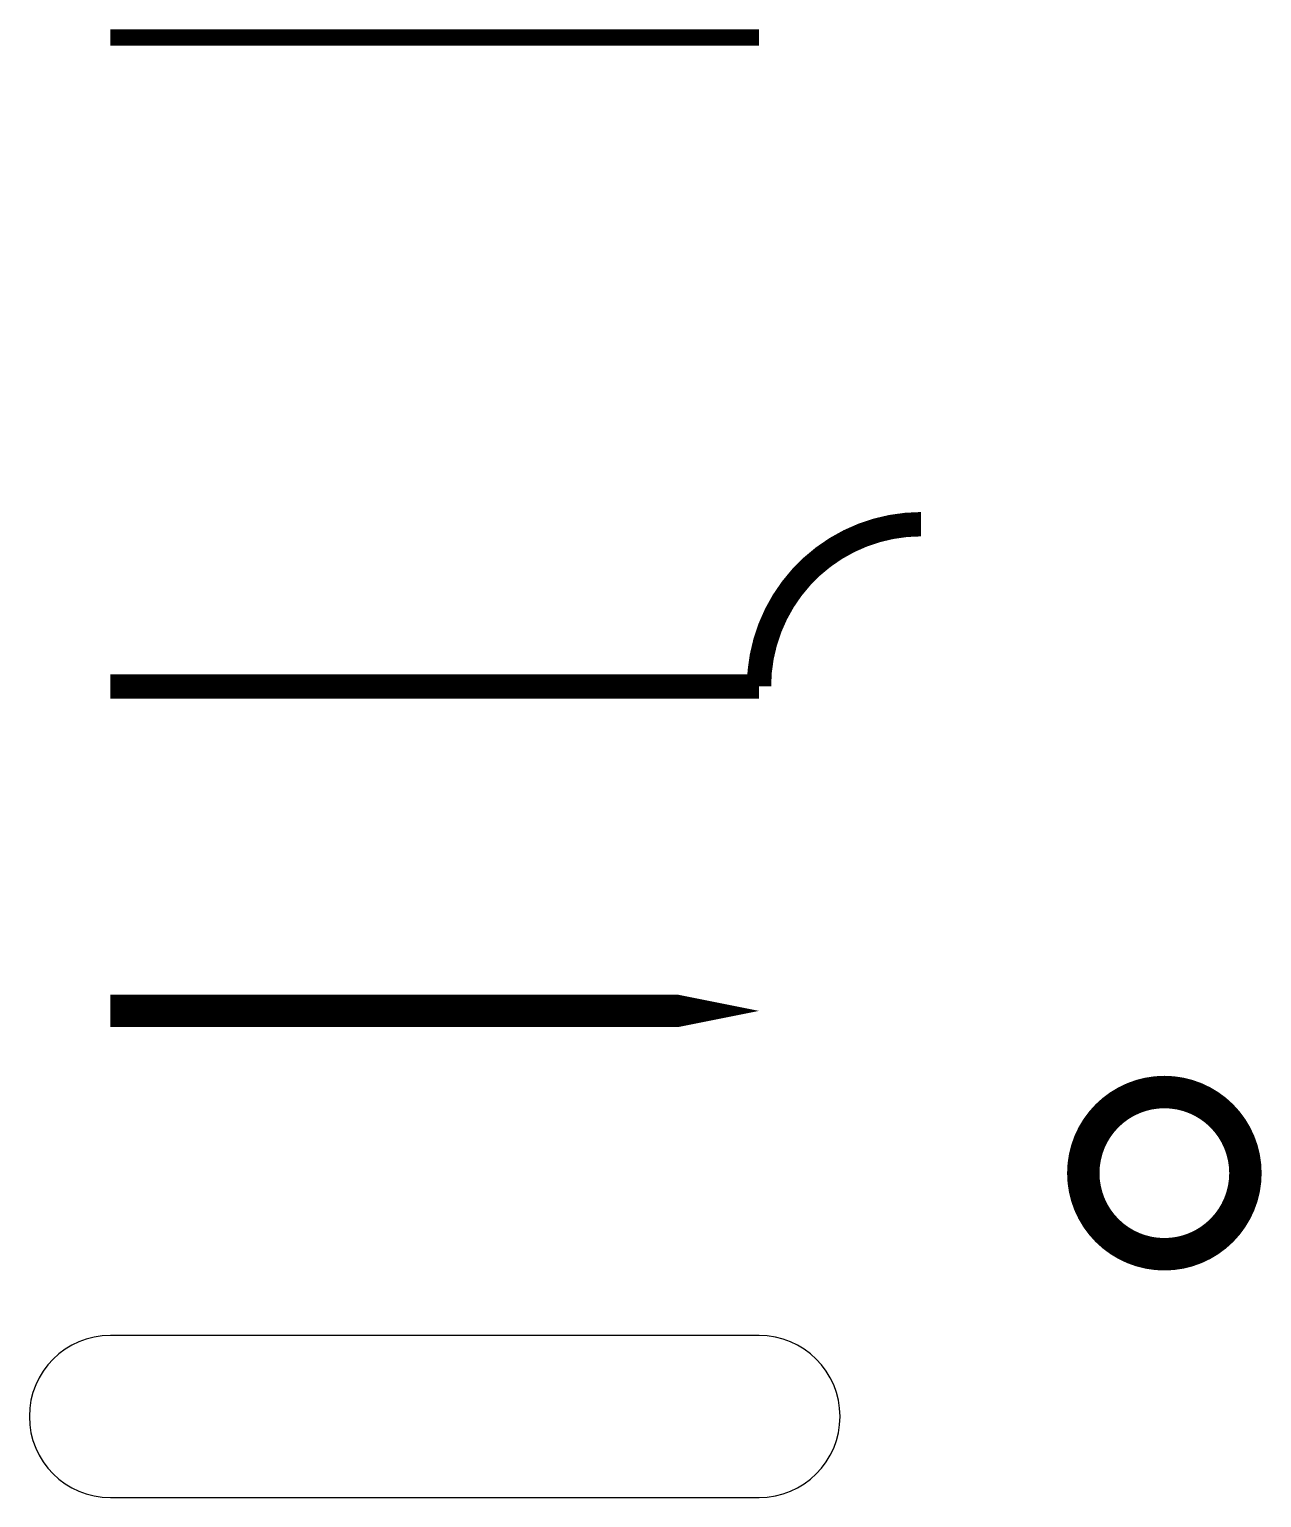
# Model space of a CAD drawing. Extents: x -5 to 71, y 0 to 90.5.
import ezdxf

# ---------------------------------------------------------------- set-up
doc = ezdxf.new("R2010")
doc.units = 0
doc.layers.add('OUTLINE', color=7, linetype='CONTINUOUS')

msp = doc.modelspace()

# ---------------------------------------------------------------- linework, layer by layer
at = {"layer": 'OUTLINE'}
for points, format, const_width in [([(0, 90, 1, 1, 0), (40, 90, 1, 1, 0)], "xyseb", 1), ([(0, 50), (40, 50, -0.414214), (50, 60)], "xyb", 1.5)]:
    msp.add_lwpolyline(points, format=format, dxfattribs=dict(at, const_width=const_width))
msp.add_lwpolyline([(0, 30, 2, 2, 0), (30, 30, 4, 0, 0), (40, 30, 0, 0, 0)], format="xyseb", dxfattribs=at)
at = {"layer": 'OUTLINE', "const_width": 2}
msp.add_lwpolyline([(60, 20, 1), (70, 20, 1)], format="xyb", close=True, dxfattribs=at)
at = {"layer": 'OUTLINE'}
msp.add_lwpolyline([(0, 0), (40, 0, 1), (40, 10), (0, 10, 1)], format="xyb", close=True, dxfattribs=at)

doc.saveas('drawing.dxf')
